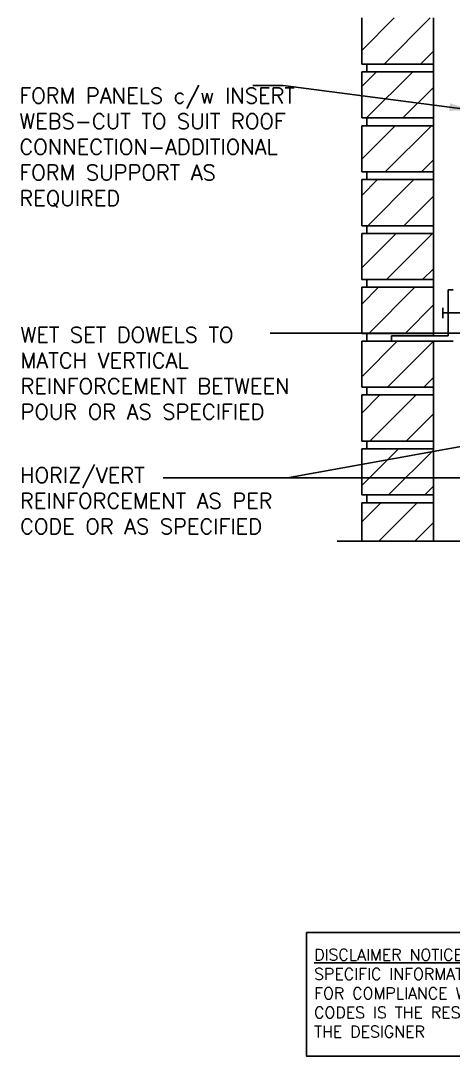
# Model space of a CAD drawing. Header units: inches. Extents: x 98 to 222, y 127 to 205.
# Drawn here: x 164.1 to 185.2, y 127 to 177.5 of the extents above; entities that cross this region are included whole.
import ezdxf

# ---------------------------------------------------------------- set-up
doc = ezdxf.new("R2010")
doc.units = ezdxf.units.IN
doc.header["$LTSCALE"] = 0.5
doc.header["$MEASUREMENT"] = 0
for name, color, linetype in [('HATCH', 12, 'Continuous'), ('line25', 2, 'Continuous'), ('LINE9', 9, 'Continuous'), ('TEXT', 4, 'Continuous')]:
    doc.layers.add(name, color=color, linetype=linetype)
doc.styles.add('DIM', font='romans.shx', dxfattribs={"width": 0.7})
doc.styles.add('ROMANS', font='romans.shx', dxfattribs={"height": 0.75})
doc.styles.get("Standard").update_dxf_attribs({"font": 'romans.shx', "height": 0.75})
doc.dimstyles.new('ext_12', dxfattribs={"dimscale": 12, "dimtxt": 0.09375, "dimasz": 0.09375, "dimexe": 0.09375, "dimexo": 0.0625, "dimgap": 0.0625, "dimtad": 1, "dimdec": 1, "dimzin": 3, "dimdsep": 46, "dimlunit": 4, "dimtxsty": 'DIM', "dimcen": 0.09, "dimdle": 0.09375, "dimclrt": 4, "dimadec": 0, "dimazin": 0, "dimtfac": 1, "dimtdec": 1, "dimtmove": 2, "dimatfit": 3, "dimfxl": 1, "dimfrac": 2, "dimtolj": 1, "dimtzin": 0, "dimarcsym": 0})

msp = doc.modelspace()

# ---------------------------------------------------------------- hatches: boundary and pattern name
at = {"layer": 'HATCH'}
h = msp.add_hatch(dxfattribs=at)
h.set_pattern_fill('ANSI31', color=256, scale=10, style=0)
h.set_pattern_definition([(45, (182.5116, 186.6356), (-0.883883, 0.883883), [])])
h.paths.add_polyline_path([(184.271, 188.197), (180.771, 188.197), (180.771, 185.885), (184.271, 185.885)])
h.paths.add_polyline_path([(184.271, 191.385), (180.771, 191.385), (180.771, 190.697), (184.271, 190.697)])
h.paths.add_polyline_path([(184.271, 194.01), (180.771, 194.01), (180.771, 191.76), (184.271, 191.76)])
h.paths.add_polyline_path([(184.271, 196.635), (180.771, 196.635), (180.771, 194.385), (184.271, 194.385)])
h.paths.add_polyline_path([(184.271, 199.26), (180.771, 199.26), (180.771, 197.01), (184.271, 197.01)])
h.paths.add_polyline_path([(184.271, 201.885), (180.771, 201.885), (180.771, 199.635), (184.271, 199.635)])
h.paths.add_polyline_path([(184.271, 154.01), (180.771, 154.01), (180.771, 152.137), (184.271, 152.137)])
h.paths.add_polyline_path([(184.271, 156.635), (180.771, 156.635), (180.771, 154.385), (184.271, 154.385)])
h.paths.add_polyline_path([(184.271, 159.26), (180.771, 159.26), (180.771, 157.01), (184.271, 157.01)])
h.paths.add_polyline_path([(184.271, 161.885), (182.233, 161.885), (180.771, 161.885), (180.771, 159.635), (184.271, 159.635)])
h.paths.add_polyline_path([(184.271, 164.51), (180.771, 164.51), (180.771, 162.26), (184.271, 162.26)])
h.paths.add_polyline_path([(184.271, 167.135), (180.771, 167.135), (180.771, 164.885), (184.271, 164.885)])
h.paths.add_polyline_path([(184.271, 169.76), (180.771, 169.76), (180.771, 167.51), (184.271, 167.51)])
h.paths.add_polyline_path([(184.271, 172.385), (180.771, 172.385), (180.771, 170.135), (184.271, 170.135)])
h.paths.add_polyline_path([(184.271, 175.01), (180.771, 175.01), (180.771, 172.76), (184.271, 172.76)])
h.paths.add_polyline_path([(184.271, 177.635), (180.771, 177.635), (180.771, 175.385), (184.271, 175.385)])
h.paths.add_polyline_path([(184.271, 180.26), (180.771, 180.26), (180.771, 178.01), (184.271, 178.01)])
h.paths.add_polyline_path([(184.271, 182.885), (180.771, 182.885), (180.771, 180.635), (184.271, 180.635)])
h.paths.add_polyline_path([(184.271, 185.51), (180.771, 185.51), (180.771, 183.26), (184.271, 183.26)])

# ---------------------------------------------------------------- linework, layer by layer
at = {"layer": 'line25'}
for p, q in [((180.771, 175.385), (180.771, 177.635)), ((184.271, 177.64), (184.271, 162.135)), ((180.771, 175.385), (184.271, 175.385)), ((181.021, 175.01), (181.021, 175.385)), ((181.021, 175.01), (181.021, 175.385)), ((180.771, 172.76), (180.771, 175.01)), ((180.771, 175.01), (184.271, 175.01)), ((180.771, 172.76), (184.271, 172.76)), ((181.021, 172.385), (181.021, 172.76)), ((181.021, 172.385), (181.021, 172.76)), ((180.771, 170.135), (180.771, 172.385)), ((180.771, 172.385), (184.271, 172.385)), ((180.771, 170.135), (184.271, 170.135)), ((181.021, 169.76), (181.021, 170.135)), ((181.021, 169.76), (181.021, 170.135)), ((180.771, 167.51), (180.771, 169.76)), ((180.771, 169.76), (184.271, 169.76)), ((180.771, 167.51), (184.271, 167.51)), ((180.771, 164.885), (180.771, 167.135)), ((180.771, 167.135), (184.271, 167.135)), ((181.021, 167.135), (181.021, 167.51)), ((181.021, 167.135), (181.021, 167.51)), ((180.771, 164.885), (184.271, 164.885)), ((181.021, 164.51), (181.021, 164.885)), ((181.021, 164.51), (181.021, 164.885)), ((180.771, 162.26), (180.771, 164.51)), ((180.771, 164.51), (184.271, 164.51)), ((180.771, 162.26), (184.271, 162.26)), ((181.021, 161.885), (181.021, 162.26)), ((181.021, 161.885), (181.021, 162.26)), ((180.771, 159.635), (180.771, 161.885)), ((180.771, 161.885), (184.271, 161.885)), ((184.271, 161.885), (184.271, 152.137)), ((180.771, 159.635), (184.271, 159.635)), ((181.021, 159.26), (181.021, 159.635)), ((181.021, 159.26), (181.021, 159.635)), ((180.771, 157.01), (180.771, 159.26)), ((180.771, 159.26), (184.271, 159.26)), ((180.771, 157.01), (184.271, 157.01)), ((181.021, 156.635), (181.021, 157.01)), ((181.021, 156.635), (181.021, 157.01)), ((180.771, 154.385), (180.771, 156.635)), ((180.771, 156.635), (184.271, 156.635)), ((180.771, 154.385), (184.271, 154.385)), ((180.771, 152.137), (180.771, 154.01)), ((180.771, 154.01), (184.271, 154.01)), ((181.021, 154.01), (181.021, 154.385)), ((181.021, 154.01), (181.021, 154.385))]:
    msp.add_line(p, q, dxfattribs=at)
at = {"layer": 'LINE9'}
for p, q in [((184.983, 164.385), (184.983, 162.135)), ((184.983, 164.385), (185.233, 164.385)), ((184.733, 163.26), (184.733, 163.51)), ((184.733, 163.26), (186.579, 163.26)), ((184.733, 163.26), (184.733, 163.01)), ((184.983, 162.135), (182.233, 162.135)), ((182.233, 162.135), (182.233, 161.885)), ((182.233, 161.885), (185.233, 161.885)), ((179.574, 152.137), (190.861, 152.137))]:
    msp.add_line(p, q, dxfattribs=at)
at = {"layer": 'TEXT'}
msp.add_lwpolyline([(178.086, 133.065), (191.069, 133.065), (191.069, 127.027), (178.086, 127.027)], close=True, dxfattribs=at)

# ---------------------------------------------------------------- texts
at = {"layer": 'TEXT', "char_height": 0.75, "style": 'ROMANS'}
for s, insert, width, attachment_point in [('FORM PANELS c/w INSERT WEBS-CUT TO SUIT ROOF CONNECTION-ADDITIONAL\\PFORM SUPPORT AS \\PREQUIRED', (164.083, 171.313), 14.56613, 4), ('WET SET DOWELS TO MATCH VERTICAL REINFORCEMENT BETWEEN POUR OR AS SPECIFIED', (164.14, 160.32), 15.31511, 4), ('HORIZ/VERT REINFORCEMENT AS PER CODE OR AS SPECIFIED', (164.117, 155.731), 14.36832, 1)]:
    msp.add_mtext(s, dxfattribs=dict(at, insert=insert, width=width, attachment_point=attachment_point))
at = {"layer": 'TEXT', "insert": (178.453, 130.099), "char_height": 0.5625, "width": 14.00235, "attachment_point": 4}
msp.add_mtext('{\\LDISCLAIMER NOTICE:}\\PSPECIFIC INFORMATION REQUIRED FOR COMPLIANCE WITH LOCAL CODES IS THE RESPONSIBILITY OF THE DESIGNER', dxfattribs=at)

# ---------------------------------------------------------------- leaders
at = {"layer": 'TEXT'}
for points, override in [([(186.172, 173.144), (176.949, 174.342), (175.468, 174.342)], {"dimtad": 0}), ([(191.058, 162.274), (176.317, 162.274)], {"dimgap": 0.0625, "dimtad": 0}), ([(194.931, 158.449), (177.149, 155.214), (171.095, 155.214)], {"dimgap": 0.0625, "dimtad": 0}), ([(193.849, 155.214), (177.149, 155.214), (171.095, 155.214)], {"dimgap": 0.0625, "dimtad": 0})]:
    msp.add_leader(points, dimstyle='ext_12', override=override, dxfattribs=at)

doc.saveas('drawing.dxf')
